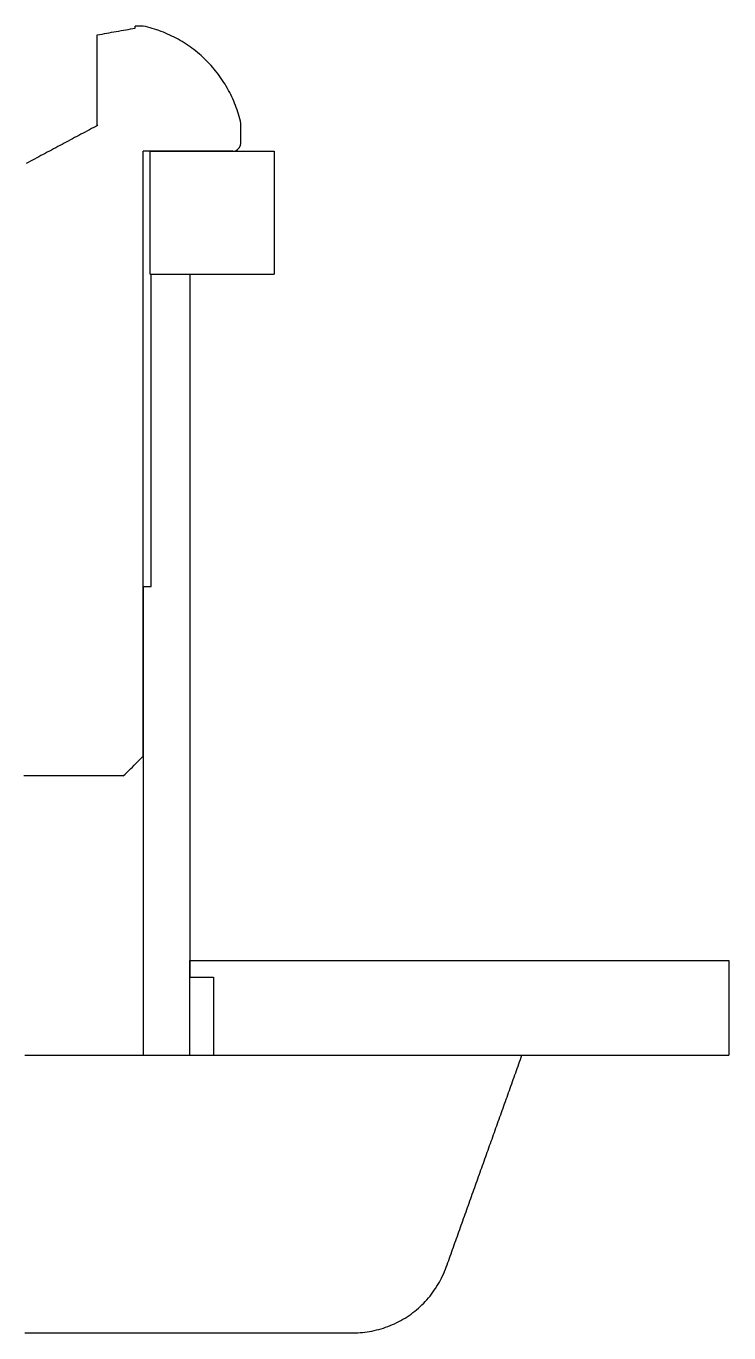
# Model space of a CAD drawing. Header units: millimetres. Extents: x -56 to 126, y -4 to 13.
# Drawn here: x 81.8 to 90.8, y -3.56 to 13.17 of the extents above; entities that cross this region are included whole.
import ezdxf

# ---------------------------------------------------------------- set-up
doc = ezdxf.new("R2010")
doc.units = ezdxf.units.MM
for name, color, linetype in [('FOOT_175_SOLID_0', 7, 'Continuous'), ('FOOT_175_SOLID_151', 7, 'Continuous'), ('FOOT_175_SOLID_175', 7, 'Continuous'), ('FOOT_175_SOLID_5', 7, 'Continuous'), ('FOOT_175_SOLID_9', 7, 'Continuous')]:
    doc.layers.add(name, color=color, linetype=linetype)

msp = doc.modelspace()

# ---------------------------------------------------------------- linework, layer by layer
at = {"layer": 'FOOT_175_SOLID_0'}
for points in [[(83.895, 0), (83.895, 0.03), (83.895, 0.06), (83.895, 0.091), (83.895, 0.121), (83.895, 0.151), (83.895, 0.181), (83.895, 0.212), (83.895, 0.242), (83.895, 0.272), (83.895, 0.302), (83.895, 0.333), (83.895, 0.363), (83.895, 0.393), (83.895, 0.423), (83.895, 0.454), (83.895, 0.484), (83.895, 0.514), (83.895, 0.544), (83.895, 0.575), (83.895, 0.605), (83.895, 0.635), (83.895, 0.665), (83.895, 0.696), (83.895, 0.726), (83.895, 0.756), (83.895, 0.786), (83.895, 0.817), (83.895, 0.847), (83.895, 0.877), (83.895, 0.907), (83.895, 0.938), (83.895, 0.968), (83.895, 0.998), (83.895, 1.028), (83.895, 1.059), (83.895, 1.089), (83.895, 1.119), (83.895, 1.149), (83.895, 1.18), (83.895, 1.21)], [(83.895, 1.21), (83.925, 1.21), (83.955, 1.21), (83.985, 1.21), (84.015, 1.21), (84.045, 1.21), (84.075, 1.21), (84.105, 1.21), (84.135, 1.21), (84.165, 1.21), (84.195, 1.21), (84.225, 1.21), (84.255, 1.21), (84.285, 1.21), (84.315, 1.21), (84.345, 1.21), (84.375, 1.21), (84.405, 1.21), (84.435, 1.21), (84.465, 1.21), (84.495, 1.21), (84.525, 1.21), (84.555, 1.21), (84.585, 1.21), (84.615, 1.21), (84.645, 1.21), (84.676, 1.21), (84.706, 1.21), (84.736, 1.21), (84.766, 1.21), (84.796, 1.21), (84.826, 1.21), (84.856, 1.21), (84.886, 1.21), (84.916, 1.21), (84.946, 1.21), (84.976, 1.21), (85.006, 1.21), (85.036, 1.21), (85.066, 1.21), (85.096, 1.21), (85.126, 1.21), (85.156, 1.21), (85.186, 1.21), (85.216, 1.21), (85.246, 1.21), (85.276, 1.21), (85.306, 1.21), (85.336, 1.21), (85.366, 1.21), (85.396, 1.21), (85.426, 1.21), (85.456, 1.21), (85.486, 1.21), (85.516, 1.21), (85.546, 1.21), (85.576, 1.21), (85.606, 1.21), (85.636, 1.21), (85.666, 1.21), (85.696, 1.21), (85.726, 1.21), (85.756, 1.21), (85.786, 1.21), (85.816, 1.21), (85.846, 1.21), (85.876, 1.21), (85.906, 1.21), (85.936, 1.21), (85.966, 1.21), (85.996, 1.21), (86.026, 1.21), (86.056, 1.21), (86.086, 1.21), (86.116, 1.21), (86.146, 1.21), (86.176, 1.21), (86.207, 1.21), (86.237, 1.21), (86.267, 1.21), (86.297, 1.21), (86.327, 1.21), (86.357, 1.21), (86.387, 1.21), (86.417, 1.21), (86.447, 1.21), (86.477, 1.21), (86.507, 1.21), (86.537, 1.21), (86.567, 1.21), (86.597, 1.21), (86.627, 1.21), (86.657, 1.21), (86.687, 1.21), (86.717, 1.21), (86.747, 1.21), (86.777, 1.21), (86.807, 1.21), (86.837, 1.21), (86.867, 1.21), (86.897, 1.21), (86.927, 1.21), (86.957, 1.21), (86.987, 1.21), (87.017, 1.21), (87.047, 1.21), (87.077, 1.21), (87.107, 1.21), (87.137, 1.21), (87.167, 1.21), (87.197, 1.21), (87.227, 1.21), (87.257, 1.21), (87.287, 1.21), (87.317, 1.21), (87.347, 1.21), (87.377, 1.21), (87.407, 1.21), (87.437, 1.21), (87.467, 1.21), (87.497, 1.21), (87.527, 1.21), (87.557, 1.21), (87.587, 1.21), (87.617, 1.21), (87.647, 1.21), (87.677, 1.21), (87.707, 1.21), (87.738, 1.21), (87.768, 1.21), (87.798, 1.21), (87.828, 1.21), (87.858, 1.21), (87.888, 1.21), (87.918, 1.21), (87.948, 1.21), (87.978, 1.21), (88.008, 1.21), (88.038, 1.21), (88.068, 1.21), (88.098, 1.21), (88.128, 1.21), (88.158, 1.21), (88.188, 1.21), (88.218, 1.21), (88.248, 1.21), (88.278, 1.21), (88.308, 1.21), (88.338, 1.21), (88.368, 1.21), (88.398, 1.21), (88.428, 1.21), (88.458, 1.21), (88.488, 1.21), (88.518, 1.21), (88.548, 1.21), (88.578, 1.21), (88.608, 1.21), (88.638, 1.21), (88.668, 1.21), (88.698, 1.21), (88.728, 1.21), (88.758, 1.21), (88.788, 1.21), (88.818, 1.21), (88.848, 1.21), (88.878, 1.21), (88.908, 1.21), (88.938, 1.21), (88.968, 1.21), (88.998, 1.21), (89.028, 1.21), (89.058, 1.21), (89.088, 1.21), (89.118, 1.21), (89.148, 1.21), (89.178, 1.21), (89.208, 1.21), (89.238, 1.21), (89.269, 1.21), (89.299, 1.21), (89.329, 1.21), (89.359, 1.21), (89.389, 1.21), (89.419, 1.21), (89.449, 1.21), (89.479, 1.21), (89.509, 1.21), (89.539, 1.21), (89.569, 1.21), (89.599, 1.21), (89.629, 1.21), (89.659, 1.21), (89.689, 1.21), (89.719, 1.21), (89.749, 1.21), (89.779, 1.21), (89.809, 1.21), (89.839, 1.21), (89.869, 1.21), (89.899, 1.21), (89.929, 1.21), (89.959, 1.21), (89.989, 1.21), (90.019, 1.21), (90.049, 1.21), (90.079, 1.21), (90.109, 1.21), (90.139, 1.21), (90.169, 1.21), (90.199, 1.21), (90.229, 1.21), (90.259, 1.21), (90.289, 1.21), (90.319, 1.21), (90.349, 1.21), (90.379, 1.21), (90.409, 1.21), (90.439, 1.21), (90.469, 1.21), (90.499, 1.21), (90.529, 1.21), (90.559, 1.21), (90.589, 1.21), (90.619, 1.21), (90.649, 1.21), (90.679, 1.21), (90.709, 1.21), (90.739, 1.21), (90.769, 1.21), (90.799, 1.21)], [(90.799, 1.21), (90.799, 1.18), (90.799, 1.149), (90.799, 1.119), (90.799, 1.089), (90.799, 1.059), (90.799, 1.028), (90.799, 0.998), (90.799, 0.968), (90.799, 0.938), (90.799, 0.907), (90.799, 0.877), (90.799, 0.847), (90.799, 0.817), (90.799, 0.786), (90.799, 0.756), (90.799, 0.726), (90.799, 0.696), (90.799, 0.665), (90.799, 0.635), (90.799, 0.605), (90.799, 0.575), (90.799, 0.544), (90.799, 0.514), (90.799, 0.484), (90.799, 0.454), (90.799, 0.423), (90.799, 0.393), (90.799, 0.363), (90.799, 0.333), (90.799, 0.302), (90.799, 0.272), (90.799, 0.242), (90.799, 0.212), (90.799, 0.181), (90.799, 0.151), (90.799, 0.121), (90.799, 0.091), (90.799, 0.06), (90.799, 0.03), (90.799, 0)], [(83.895, 0), (83.925, 0), (83.955, 0), (83.985, 0), (84.015, 0), (84.045, 0), (84.075, 0), (84.105, 0), (84.135, 0), (84.165, 0), (84.195, 0), (84.225, 0), (84.255, 0), (84.285, 0), (84.315, 0), (84.345, 0), (84.375, 0), (84.405, 0), (84.435, 0), (84.465, 0), (84.495, 0), (84.525, 0), (84.555, 0), (84.585, 0), (84.615, 0), (84.645, 0), (84.676, 0), (84.706, 0), (84.736, 0), (84.766, 0), (84.796, 0), (84.826, 0), (84.856, 0), (84.886, 0), (84.916, 0), (84.946, 0), (84.976, 0), (85.006, 0), (85.036, 0), (85.066, 0), (85.096, 0), (85.126, 0), (85.156, 0), (85.186, 0), (85.216, 0), (85.246, 0), (85.276, 0), (85.306, 0), (85.336, 0), (85.366, 0), (85.396, 0), (85.426, 0), (85.456, 0), (85.486, 0), (85.516, 0), (85.546, 0), (85.576, 0), (85.606, 0), (85.636, 0), (85.666, 0), (85.696, 0), (85.726, 0), (85.756, 0), (85.786, 0), (85.816, 0), (85.846, 0), (85.876, 0), (85.906, 0), (85.936, 0), (85.966, 0), (85.996, 0), (86.026, 0), (86.056, 0), (86.086, 0), (86.116, 0), (86.146, 0), (86.176, 0), (86.207, 0), (86.237, 0), (86.267, 0), (86.297, 0), (86.327, 0), (86.357, 0), (86.387, 0), (86.417, 0), (86.447, 0), (86.477, 0), (86.507, 0), (86.537, 0), (86.567, 0), (86.597, 0), (86.627, 0), (86.657, 0), (86.687, 0), (86.717, 0), (86.747, 0), (86.777, 0), (86.807, 0), (86.837, 0), (86.867, 0), (86.897, 0), (86.927, 0), (86.957, 0), (86.987, 0), (87.017, 0), (87.047, 0), (87.077, 0), (87.107, 0), (87.137, 0), (87.167, 0), (87.197, 0), (87.227, 0), (87.257, 0), (87.287, 0), (87.317, 0), (87.347, 0), (87.377, 0), (87.407, 0), (87.437, 0), (87.467, 0), (87.497, 0), (87.527, 0), (87.557, 0), (87.587, 0), (87.617, 0), (87.647, 0), (87.677, 0), (87.707, 0), (87.738, 0), (87.768, 0), (87.798, 0), (87.828, 0), (87.858, 0), (87.888, 0), (87.918, 0), (87.948, 0), (87.978, 0), (88.008, 0), (88.038, 0), (88.068, 0), (88.098, 0), (88.128, 0), (88.158, 0), (88.188, 0), (88.218, 0), (88.248, 0), (88.278, 0), (88.308, 0), (88.338, 0), (88.368, 0), (88.398, 0), (88.428, 0), (88.458, 0), (88.488, 0), (88.518, 0), (88.548, 0), (88.578, 0), (88.608, 0), (88.638, 0), (88.668, 0), (88.698, 0), (88.728, 0), (88.758, 0), (88.788, 0), (88.818, 0), (88.848, 0), (88.878, 0), (88.908, 0), (88.938, 0), (88.968, 0), (88.998, 0), (89.028, 0), (89.058, 0), (89.088, 0), (89.118, 0), (89.148, 0), (89.178, 0), (89.208, 0), (89.238, 0), (89.269, 0), (89.299, 0), (89.329, 0), (89.359, 0), (89.389, 0), (89.419, 0), (89.449, 0), (89.479, 0), (89.509, 0), (89.539, 0), (89.569, 0), (89.599, 0), (89.629, 0), (89.659, 0), (89.689, 0), (89.719, 0), (89.749, 0), (89.779, 0), (89.809, 0), (89.839, 0), (89.869, 0), (89.899, 0), (89.929, 0), (89.959, 0), (89.989, 0), (90.019, 0), (90.049, 0), (90.079, 0), (90.109, 0), (90.139, 0), (90.169, 0), (90.199, 0), (90.229, 0), (90.259, 0), (90.289, 0), (90.319, 0), (90.349, 0), (90.379, 0), (90.409, 0), (90.439, 0), (90.469, 0), (90.499, 0), (90.529, 0), (90.559, 0), (90.589, 0), (90.619, 0), (90.649, 0), (90.679, 0), (90.709, 0), (90.739, 0), (90.769, 0), (90.799, 0)]]:
    msp.add_lwpolyline(points, dxfattribs=at)
at = {"layer": 'FOOT_175_SOLID_151'}
for points in [[(82.711, 13.064), (82.742, 13.069), (82.772, 13.074), (82.802, 13.08), (82.833, 13.085), (82.863, 13.091), (82.893, 13.096), (82.924, 13.101), (82.954, 13.107), (82.984, 13.112), (83.015, 13.117), (83.045, 13.123), (83.075, 13.128), (83.106, 13.133), (83.136, 13.139), (83.166, 13.144), (83.196, 13.149)], [(82.711, 11.905), (82.711, 11.935), (82.711, 11.966), (82.711, 11.996), (82.711, 12.027), (82.711, 12.057), (82.711, 12.088), (82.711, 12.118), (82.711, 12.149), (82.711, 12.179), (82.711, 12.21), (82.711, 12.24), (82.711, 12.271), (82.711, 12.301), (82.711, 12.332), (82.711, 12.362), (82.711, 12.393), (82.711, 12.423), (82.711, 12.454), (82.711, 12.484), (82.711, 12.515), (82.711, 12.545), (82.711, 12.576), (82.711, 12.606), (82.711, 12.637), (82.711, 12.667), (82.711, 12.698), (82.711, 12.728), (82.711, 12.759), (82.711, 12.789), (82.711, 12.82), (82.711, 12.85), (82.711, 12.881), (82.711, 12.911), (82.711, 12.942), (82.711, 12.972), (82.711, 13.003), (82.711, 13.033), (82.711, 13.064)], [(83.196, 13.149), (83.196, 13.175)], [(83.298, 13.175), (83.264, 13.175), (83.23, 13.175), (83.196, 13.175)], [(84.549, 11.93), (84.543, 11.96), (84.535, 11.989), (84.527, 12.018), (84.519, 12.047), (84.51, 12.075), (84.501, 12.104), (84.491, 12.132), (84.48, 12.16), (84.469, 12.188), (84.458, 12.216), (84.446, 12.244), (84.433, 12.271), (84.42, 12.298), (84.407, 12.325), (84.393, 12.352), (84.378, 12.378), (84.363, 12.404), (84.348, 12.43), (84.332, 12.455), (84.315, 12.48), (84.298, 12.505), (84.281, 12.53), (84.263, 12.554), (84.245, 12.578), (84.226, 12.602), (84.207, 12.625), (84.188, 12.648), (84.168, 12.67), (84.148, 12.692), (84.127, 12.714), (84.106, 12.736), (84.084, 12.757), (84.062, 12.777), (84.04, 12.797), (84.018, 12.817), (83.995, 12.837), (83.971, 12.856), (83.948, 12.874), (83.923, 12.892), (83.899, 12.91), (83.874, 12.927), (83.849, 12.944), (83.824, 12.96), (83.799, 12.976), (83.773, 12.991), (83.747, 13.006), (83.72, 13.02), (83.694, 13.034), (83.667, 13.047), (83.639, 13.06), (83.612, 13.073), (83.584, 13.085), (83.557, 13.096), (83.529, 13.107), (83.5, 13.117), (83.472, 13.127), (83.443, 13.136), (83.415, 13.145), (83.386, 13.153), (83.357, 13.161), (83.327, 13.168), (83.298, 13.175)], [(82.719, 11.905), (82.692, 11.89), (82.665, 11.876), (82.638, 11.862), (82.611, 11.847), (82.584, 11.833), (82.557, 11.818), (82.53, 11.804), (82.502, 11.79), (82.475, 11.775), (82.448, 11.761), (82.421, 11.747), (82.394, 11.732), (82.367, 11.718), (82.34, 11.703), (82.313, 11.689), (82.286, 11.675), (82.259, 11.66), (82.232, 11.646), (82.205, 11.632), (82.178, 11.617), (82.151, 11.603), (82.124, 11.588), (82.097, 11.574), (82.07, 11.56), (82.043, 11.545), (82.016, 11.531), (81.989, 11.517), (81.962, 11.502), (81.935, 11.488), (81.908, 11.473), (81.881, 11.459), (81.854, 11.445), (81.827, 11.43), (81.799, 11.416)], [(82.711, 11.905), (82.719, 11.905)], [(84.549, 11.676), (84.549, 11.708), (84.549, 11.74), (84.549, 11.772), (84.549, 11.803), (84.549, 11.835), (84.549, 11.867), (84.549, 11.899), (84.549, 11.93)], [(84.448, 11.575), (84.418, 11.575), (84.387, 11.575), (84.357, 11.575), (84.327, 11.575), (84.297, 11.575), (84.266, 11.575), (84.236, 11.575), (84.206, 11.575), (84.176, 11.575), (84.145, 11.575), (84.115, 11.575), (84.085, 11.575), (84.055, 11.575), (84.024, 11.575), (83.994, 11.575), (83.964, 11.575), (83.934, 11.575), (83.903, 11.575), (83.873, 11.575), (83.843, 11.575), (83.812, 11.575), (83.782, 11.575), (83.752, 11.575), (83.722, 11.575), (83.691, 11.575), (83.661, 11.575), (83.631, 11.575), (83.601, 11.575), (83.57, 11.575), (83.54, 11.575), (83.51, 11.575), (83.48, 11.575), (83.449, 11.575), (83.419, 11.575), (83.389, 11.575), (83.359, 11.575), (83.328, 11.575), (83.298, 11.575)], [(83.298, 3.828), (83.298, 3.858), (83.298, 3.888), (83.298, 3.918), (83.298, 3.948), (83.298, 3.978), (83.298, 4.008), (83.298, 4.038), (83.298, 4.068), (83.298, 4.098), (83.298, 4.128), (83.298, 4.158), (83.298, 4.188), (83.298, 4.218), (83.298, 4.248), (83.298, 4.278), (83.298, 4.308), (83.298, 4.338), (83.298, 4.368), (83.298, 4.398), (83.298, 4.428), (83.298, 4.458), (83.298, 4.488), (83.298, 4.518), (83.298, 4.548), (83.298, 4.578), (83.298, 4.609), (83.298, 4.639), (83.298, 4.669), (83.298, 4.699), (83.298, 4.729), (83.298, 4.759), (83.298, 4.789), (83.298, 4.819), (83.298, 4.849), (83.298, 4.879), (83.298, 4.909), (83.298, 4.939), (83.298, 4.969), (83.298, 4.999), (83.298, 5.029), (83.298, 5.059), (83.298, 5.089), (83.298, 5.119), (83.298, 5.149), (83.298, 5.179), (83.298, 5.209), (83.298, 5.239), (83.298, 5.269), (83.298, 5.299), (83.298, 5.329), (83.298, 5.359), (83.298, 5.389), (83.298, 5.419), (83.298, 5.449), (83.298, 5.479), (83.298, 5.509), (83.298, 5.539), (83.298, 5.569), (83.298, 5.599), (83.298, 5.629), (83.298, 5.659), (83.298, 5.689), (83.298, 5.72), (83.298, 5.75), (83.298, 5.78), (83.298, 5.81), (83.298, 5.84), (83.298, 5.87), (83.298, 5.9), (83.298, 5.93), (83.298, 5.96), (83.298, 5.99), (83.298, 6.02), (83.298, 6.05), (83.298, 6.08), (83.298, 6.11), (83.298, 6.14), (83.298, 6.17), (83.298, 6.2), (83.298, 6.23), (83.298, 6.26), (83.298, 6.29), (83.298, 6.32), (83.298, 6.35), (83.298, 6.38), (83.298, 6.41), (83.298, 6.44), (83.298, 6.47), (83.298, 6.5), (83.298, 6.53), (83.298, 6.56), (83.298, 6.59), (83.298, 6.62), (83.298, 6.65), (83.298, 6.68), (83.298, 6.71), (83.298, 6.74), (83.298, 6.77), (83.298, 6.8), (83.298, 6.831), (83.298, 6.861), (83.298, 6.891), (83.298, 6.921), (83.298, 6.951), (83.298, 6.981), (83.298, 7.011), (83.298, 7.041), (83.298, 7.071), (83.298, 7.101), (83.298, 7.131), (83.298, 7.161), (83.298, 7.191), (83.298, 7.221), (83.298, 7.251), (83.298, 7.281), (83.298, 7.311), (83.298, 7.341), (83.298, 7.371), (83.298, 7.401), (83.298, 7.431), (83.298, 7.461), (83.298, 7.491), (83.298, 7.521), (83.298, 7.551), (83.298, 7.581), (83.298, 7.611), (83.298, 7.641), (83.298, 7.671), (83.298, 7.701), (83.298, 7.731), (83.298, 7.761), (83.298, 7.791), (83.298, 7.821), (83.298, 7.851), (83.298, 7.881), (83.298, 7.911), (83.298, 7.942), (83.298, 7.972), (83.298, 8.002), (83.298, 8.032), (83.298, 8.062), (83.298, 8.092), (83.298, 8.122), (83.298, 8.152), (83.298, 8.182), (83.298, 8.212), (83.298, 8.242), (83.298, 8.272), (83.298, 8.302), (83.298, 8.332), (83.298, 8.362), (83.298, 8.392), (83.298, 8.422), (83.298, 8.452), (83.298, 8.482), (83.298, 8.512), (83.298, 8.542), (83.298, 8.572), (83.298, 8.602), (83.298, 8.632), (83.298, 8.662), (83.298, 8.692), (83.298, 8.722), (83.298, 8.752), (83.298, 8.782), (83.298, 8.812), (83.298, 8.842), (83.298, 8.872), (83.298, 8.902), (83.298, 8.932), (83.298, 8.962), (83.298, 8.992), (83.298, 9.022), (83.298, 9.053), (83.298, 9.083), (83.298, 9.113), (83.298, 9.143), (83.298, 9.173), (83.298, 9.203), (83.298, 9.233), (83.298, 9.263), (83.298, 9.293), (83.298, 9.323), (83.298, 9.353), (83.298, 9.383), (83.298, 9.413), (83.298, 9.443), (83.298, 9.473), (83.298, 9.503), (83.298, 9.533), (83.298, 9.563), (83.298, 9.593), (83.298, 9.623), (83.298, 9.653), (83.298, 9.683), (83.298, 9.713), (83.298, 9.743), (83.298, 9.773), (83.298, 9.803), (83.298, 9.833), (83.298, 9.863), (83.298, 9.893), (83.298, 9.923), (83.298, 9.953), (83.298, 9.983), (83.298, 10.013), (83.298, 10.043), (83.298, 10.073), (83.298, 10.103), (83.298, 10.133), (83.298, 10.164), (83.298, 10.194), (83.298, 10.224), (83.298, 10.254), (83.298, 10.284), (83.298, 10.314), (83.298, 10.344), (83.298, 10.374), (83.298, 10.404), (83.298, 10.434), (83.298, 10.464), (83.298, 10.494), (83.298, 10.524), (83.298, 10.554), (83.298, 10.584), (83.298, 10.614), (83.298, 10.644), (83.298, 10.674), (83.298, 10.704), (83.298, 10.734), (83.298, 10.764), (83.298, 10.794), (83.298, 10.824), (83.298, 10.854), (83.298, 10.884), (83.298, 10.914), (83.298, 10.944), (83.298, 10.974), (83.298, 11.004), (83.298, 11.034), (83.298, 11.064), (83.298, 11.094), (83.298, 11.124), (83.298, 11.154), (83.298, 11.184), (83.298, 11.214), (83.298, 11.245), (83.298, 11.275), (83.298, 11.305), (83.298, 11.335), (83.298, 11.365), (83.298, 11.395), (83.298, 11.425), (83.298, 11.455), (83.298, 11.485), (83.298, 11.515), (83.298, 11.545), (83.298, 11.575)], [(84.448, 11.575), (84.479, 11.58), (84.508, 11.594), (84.53, 11.617), (84.545, 11.645), (84.549, 11.676)], [(83.044, 3.574), (83.067, 3.597), (83.09, 3.62), (83.113, 3.643), (83.136, 3.666), (83.16, 3.689), (83.183, 3.712), (83.206, 3.735), (83.229, 3.759), (83.252, 3.782), (83.275, 3.805), (83.298, 3.828)], [(83.044, 3.574), (83.014, 3.574), (82.983, 3.574), (82.953, 3.574), (82.923, 3.574), (82.892, 3.574), (82.862, 3.574), (82.832, 3.574), (82.801, 3.574), (82.771, 3.574), (82.741, 3.574), (82.71, 3.574), (82.68, 3.574), (82.649, 3.574), (82.619, 3.574), (82.589, 3.574), (82.558, 3.574), (82.528, 3.574), (82.498, 3.574), (82.467, 3.574), (82.437, 3.574), (82.407, 3.574), (82.376, 3.574), (82.346, 3.574), (82.316, 3.574), (82.285, 3.574), (82.255, 3.574), (82.224, 3.574), (82.194, 3.574), (82.164, 3.574), (82.133, 3.574), (82.103, 3.574), (82.073, 3.574), (82.042, 3.574), (82.012, 3.574), (81.982, 3.574), (81.951, 3.574), (81.921, 3.574), (81.891, 3.574), (81.86, 3.574), (81.83, 3.574), (81.799, 3.574), (81.769, 3.574)]]:
    msp.add_lwpolyline(points, dxfattribs=at)
at = {"layer": 'FOOT_175_SOLID_175'}
for points in [[(81.784, 0), (81.815, 0), (81.845, 0), (81.875, 0), (81.905, 0), (81.935, 0), (81.965, 0), (81.995, 0), (82.025, 0), (82.055, 0), (82.085, 0), (82.115, 0), (82.145, 0), (82.175, 0), (82.205, 0), (82.235, 0), (82.265, 0), (82.295, 0), (82.325, 0), (82.355, 0), (82.385, 0), (82.415, 0), (82.445, 0), (82.475, 0), (82.505, 0), (82.535, 0), (82.565, 0), (82.595, 0), (82.625, 0), (82.655, 0), (82.685, 0), (82.715, 0), (82.745, 0), (82.775, 0), (82.805, 0), (82.835, 0), (82.865, 0), (82.895, 0), (82.925, 0), (82.955, 0), (82.985, 0), (83.015, 0), (83.045, 0), (83.076, 0), (83.106, 0), (83.136, 0), (83.166, 0), (83.196, 0), (83.226, 0), (83.256, 0), (83.286, 0), (83.316, 0), (83.346, 0), (83.376, 0), (83.406, 0), (83.436, 0), (83.466, 0), (83.496, 0), (83.526, 0), (83.556, 0), (83.586, 0), (83.616, 0), (83.646, 0), (83.676, 0), (83.706, 0), (83.736, 0), (83.766, 0), (83.796, 0), (83.826, 0), (83.856, 0), (83.886, 0), (83.916, 0), (83.946, 0), (83.976, 0), (84.006, 0), (84.036, 0), (84.066, 0), (84.096, 0), (84.126, 0), (84.156, 0), (84.186, 0), (84.216, 0), (84.246, 0), (84.276, 0), (84.306, 0), (84.336, 0), (84.367, 0), (84.397, 0), (84.427, 0), (84.457, 0), (84.487, 0), (84.517, 0), (84.547, 0), (84.577, 0), (84.607, 0), (84.637, 0), (84.667, 0), (84.697, 0), (84.727, 0), (84.757, 0), (84.787, 0), (84.817, 0), (84.847, 0), (84.877, 0), (84.907, 0), (84.937, 0), (84.967, 0), (84.997, 0), (85.027, 0), (85.057, 0), (85.087, 0), (85.117, 0), (85.147, 0), (85.177, 0), (85.207, 0), (85.237, 0), (85.267, 0), (85.297, 0), (85.327, 0), (85.357, 0), (85.387, 0), (85.417, 0), (85.447, 0), (85.477, 0), (85.507, 0), (85.537, 0), (85.567, 0), (85.597, 0), (85.628, 0), (85.658, 0), (85.688, 0), (85.718, 0), (85.748, 0), (85.778, 0), (85.808, 0), (85.838, 0), (85.868, 0), (85.898, 0), (85.928, 0), (85.958, 0), (85.988, 0), (86.018, 0), (86.048, 0), (86.078, 0), (86.108, 0), (86.138, 0), (86.168, 0), (86.198, 0), (86.228, 0), (86.258, 0), (86.288, 0), (86.318, 0), (86.348, 0), (86.378, 0), (86.408, 0), (86.438, 0), (86.468, 0), (86.498, 0), (86.528, 0), (86.558, 0), (86.588, 0), (86.618, 0), (86.648, 0), (86.678, 0), (86.708, 0), (86.738, 0), (86.768, 0), (86.798, 0), (86.828, 0), (86.858, 0), (86.889, 0), (86.919, 0), (86.949, 0), (86.979, 0), (87.009, 0), (87.039, 0), (87.069, 0), (87.099, 0), (87.129, 0), (87.159, 0), (87.189, 0), (87.219, 0), (87.249, 0), (87.279, 0), (87.309, 0), (87.339, 0), (87.369, 0), (87.399, 0), (87.429, 0), (87.459, 0), (87.489, 0), (87.519, 0), (87.549, 0), (87.579, 0), (87.609, 0), (87.639, 0), (87.669, 0), (87.699, 0), (87.729, 0), (87.759, 0), (87.789, 0), (87.819, 0), (87.849, 0), (87.879, 0), (87.909, 0), (87.939, 0), (87.969, 0), (87.999, 0), (88.029, 0), (88.059, 0), (88.089, 0), (88.119, 0), (88.149, 0)], [(87.181, -2.713), (87.191, -2.685), (87.201, -2.657), (87.211, -2.628), (87.221, -2.6), (87.231, -2.572), (87.241, -2.544), (87.251, -2.515), (87.261, -2.487), (87.271, -2.459), (87.281, -2.431), (87.292, -2.402), (87.302, -2.374), (87.312, -2.346), (87.322, -2.317), (87.332, -2.289), (87.342, -2.261), (87.352, -2.233), (87.362, -2.204), (87.372, -2.176), (87.382, -2.148), (87.392, -2.12), (87.403, -2.091), (87.413, -2.063), (87.423, -2.035), (87.433, -2.007), (87.443, -1.978), (87.453, -1.95), (87.463, -1.922), (87.473, -1.894), (87.483, -1.865), (87.493, -1.837), (87.504, -1.809), (87.514, -1.781), (87.524, -1.752), (87.534, -1.724), (87.544, -1.696), (87.554, -1.667), (87.564, -1.639), (87.574, -1.611), (87.584, -1.583), (87.594, -1.554), (87.604, -1.526), (87.615, -1.498), (87.625, -1.47), (87.635, -1.441), (87.645, -1.413), (87.655, -1.385), (87.665, -1.357), (87.675, -1.328), (87.685, -1.3), (87.695, -1.272), (87.705, -1.244), (87.715, -1.215), (87.726, -1.187), (87.736, -1.159), (87.746, -1.13), (87.756, -1.102), (87.766, -1.074), (87.776, -1.046), (87.786, -1.017), (87.796, -0.989), (87.806, -0.961), (87.816, -0.933), (87.827, -0.904), (87.837, -0.876), (87.847, -0.848), (87.857, -0.82), (87.867, -0.791), (87.877, -0.763), (87.887, -0.735), (87.897, -0.707), (87.907, -0.678), (87.917, -0.65), (87.927, -0.622), (87.938, -0.594), (87.948, -0.565), (87.958, -0.537), (87.968, -0.509), (87.978, -0.48), (87.988, -0.452), (87.998, -0.424), (88.008, -0.396), (88.018, -0.367), (88.028, -0.339), (88.038, -0.311), (88.049, -0.283), (88.059, -0.254), (88.069, -0.226), (88.079, -0.198), (88.089, -0.17), (88.099, -0.141), (88.109, -0.113), (88.119, -0.085), (88.129, -0.057), (88.139, -0.028), (88.149, 0)], [(85.985, -3.556), (86.015, -3.556), (86.046, -3.555), (86.076, -3.553), (86.107, -3.55), (86.137, -3.547), (86.167, -3.543), (86.198, -3.538), (86.228, -3.533), (86.258, -3.526), (86.287, -3.519), (86.317, -3.512), (86.346, -3.503), (86.376, -3.494), (86.404, -3.485), (86.433, -3.474), (86.462, -3.463), (86.49, -3.451), (86.518, -3.439), (86.545, -3.425), (86.573, -3.412), (86.6, -3.397), (86.626, -3.382), (86.652, -3.366), (86.678, -3.35), (86.704, -3.333), (86.729, -3.315), (86.753, -3.297), (86.777, -3.278), (86.801, -3.259), (86.824, -3.239), (86.847, -3.218), (86.869, -3.197), (86.891, -3.176), (86.912, -3.154), (86.932, -3.131), (86.952, -3.108), (86.972, -3.085), (86.991, -3.061), (87.009, -3.036), (87.027, -3.011), (87.044, -2.986), (87.061, -2.96), (87.077, -2.934), (87.092, -2.908), (87.107, -2.881), (87.121, -2.854), (87.134, -2.826), (87.147, -2.798), (87.159, -2.77), (87.17, -2.742), (87.181, -2.713)], [(81.784, -3.556), (81.815, -3.556), (81.845, -3.556), (81.875, -3.556), (81.905, -3.556), (81.935, -3.556), (81.965, -3.556), (81.995, -3.556), (82.025, -3.556), (82.055, -3.556), (82.085, -3.556), (82.115, -3.556), (82.145, -3.556), (82.175, -3.556), (82.205, -3.556), (82.235, -3.556), (82.265, -3.556), (82.295, -3.556), (82.325, -3.556), (82.355, -3.556), (82.385, -3.556), (82.415, -3.556), (82.445, -3.556), (82.475, -3.556), (82.505, -3.556), (82.535, -3.556), (82.565, -3.556), (82.595, -3.556), (82.625, -3.556), (82.655, -3.556), (82.685, -3.556), (82.715, -3.556), (82.745, -3.556), (82.775, -3.556), (82.805, -3.556), (82.835, -3.556), (82.865, -3.556), (82.895, -3.556), (82.925, -3.556), (82.955, -3.556), (82.985, -3.556), (83.015, -3.556), (83.045, -3.556), (83.075, -3.556), (83.105, -3.556), (83.135, -3.556), (83.165, -3.556), (83.195, -3.556), (83.225, -3.556), (83.255, -3.556), (83.285, -3.556), (83.315, -3.556), (83.345, -3.556), (83.375, -3.556), (83.405, -3.556), (83.435, -3.556), (83.465, -3.556), (83.495, -3.556), (83.525, -3.556), (83.555, -3.556), (83.585, -3.556), (83.615, -3.556), (83.645, -3.556), (83.675, -3.556), (83.705, -3.556), (83.735, -3.556), (83.765, -3.556), (83.795, -3.556), (83.825, -3.556), (83.855, -3.556), (83.885, -3.556), (83.915, -3.556), (83.945, -3.556), (83.975, -3.556), (84.005, -3.556), (84.035, -3.556), (84.065, -3.556), (84.095, -3.556), (84.125, -3.556), (84.155, -3.556), (84.185, -3.556), (84.215, -3.556), (84.245, -3.556), (84.275, -3.556), (84.305, -3.556), (84.335, -3.556), (84.365, -3.556), (84.395, -3.556), (84.425, -3.556), (84.455, -3.556), (84.485, -3.556), (84.515, -3.556), (84.545, -3.556), (84.575, -3.556), (84.605, -3.556), (84.635, -3.556), (84.665, -3.556), (84.695, -3.556), (84.725, -3.556), (84.755, -3.556), (84.785, -3.556), (84.815, -3.556), (84.845, -3.556), (84.875, -3.556), (84.905, -3.556), (84.935, -3.556), (84.965, -3.556), (84.995, -3.556), (85.025, -3.556), (85.055, -3.556), (85.085, -3.556), (85.115, -3.556), (85.145, -3.556), (85.175, -3.556), (85.205, -3.556), (85.235, -3.556), (85.265, -3.556), (85.295, -3.556), (85.325, -3.556), (85.355, -3.556), (85.385, -3.556), (85.415, -3.556), (85.445, -3.556), (85.475, -3.556), (85.505, -3.556), (85.535, -3.556), (85.565, -3.556), (85.595, -3.556), (85.625, -3.556), (85.655, -3.556), (85.685, -3.556), (85.715, -3.556), (85.745, -3.556), (85.775, -3.556), (85.805, -3.556), (85.835, -3.556), (85.865, -3.556), (85.895, -3.556), (85.925, -3.556), (85.955, -3.556), (85.985, -3.556)]]:
    msp.add_lwpolyline(points, dxfattribs=at)
at = {"layer": 'FOOT_175_SOLID_5'}
for points in [[(83.4, 6), (83.4, 6.03), (83.4, 6.06), (83.4, 6.09), (83.4, 6.12), (83.4, 6.15), (83.4, 6.18), (83.4, 6.211), (83.4, 6.241), (83.4, 6.271), (83.4, 6.301), (83.4, 6.331), (83.4, 6.361), (83.4, 6.391), (83.4, 6.421), (83.4, 6.451), (83.4, 6.481), (83.4, 6.511), (83.4, 6.541), (83.4, 6.571), (83.4, 6.602), (83.4, 6.632), (83.4, 6.662), (83.4, 6.692), (83.4, 6.722), (83.4, 6.752), (83.4, 6.782), (83.4, 6.812), (83.4, 6.842), (83.4, 6.872), (83.4, 6.902), (83.4, 6.932), (83.4, 6.962), (83.4, 6.992), (83.4, 7.023), (83.4, 7.053), (83.4, 7.083), (83.4, 7.113), (83.4, 7.143), (83.4, 7.173), (83.4, 7.203), (83.4, 7.233), (83.4, 7.263), (83.4, 7.293), (83.4, 7.323), (83.4, 7.353), (83.4, 7.383), (83.4, 7.414), (83.4, 7.444), (83.4, 7.474), (83.4, 7.504), (83.4, 7.534), (83.4, 7.564), (83.4, 7.594), (83.4, 7.624), (83.4, 7.654), (83.4, 7.684), (83.4, 7.714), (83.4, 7.744), (83.4, 7.774), (83.4, 7.805), (83.4, 7.835), (83.4, 7.865), (83.4, 7.895), (83.4, 7.925), (83.4, 7.955), (83.4, 7.985), (83.4, 8.015), (83.4, 8.045), (83.4, 8.075), (83.4, 8.105), (83.4, 8.135), (83.4, 8.165), (83.4, 8.195), (83.4, 8.226), (83.4, 8.256), (83.4, 8.286), (83.4, 8.316), (83.4, 8.346), (83.4, 8.376), (83.4, 8.406), (83.4, 8.436), (83.4, 8.466), (83.4, 8.496), (83.4, 8.526), (83.4, 8.556), (83.4, 8.586), (83.4, 8.617), (83.4, 8.647), (83.4, 8.677), (83.4, 8.707), (83.4, 8.737), (83.4, 8.767), (83.4, 8.797), (83.4, 8.827), (83.4, 8.857), (83.4, 8.887), (83.4, 8.917), (83.4, 8.947), (83.4, 8.977), (83.4, 9.008), (83.4, 9.038), (83.4, 9.068), (83.4, 9.098), (83.4, 9.128), (83.4, 9.158), (83.4, 9.188), (83.4, 9.218), (83.4, 9.248), (83.4, 9.278), (83.4, 9.308), (83.4, 9.338), (83.4, 9.368), (83.4, 9.398), (83.4, 9.429), (83.4, 9.459), (83.4, 9.489), (83.4, 9.519), (83.4, 9.549), (83.4, 9.579), (83.4, 9.609), (83.4, 9.639), (83.4, 9.669), (83.4, 9.699), (83.4, 9.729), (83.4, 9.759), (83.4, 9.789), (83.4, 9.82), (83.4, 9.85), (83.4, 9.88), (83.4, 9.91), (83.4, 9.94), (83.4, 9.97), (83.4, 10)], [(83.4, 10), (83.431, 10), (83.462, 10), (83.493, 10), (83.525, 10), (83.556, 10), (83.587, 10), (83.618, 10), (83.65, 10), (83.681, 10), (83.712, 10), (83.743, 10), (83.775, 10), (83.806, 10), (83.837, 10), (83.868, 10), (83.9, 10)], [(83.9, 1), (83.9, 1.03), (83.9, 1.06), (83.9, 1.09), (83.9, 1.12), (83.9, 1.15), (83.9, 1.18), (83.9, 1.21), (83.9, 1.24), (83.9, 1.27), (83.9, 1.3), (83.9, 1.33), (83.9, 1.36), (83.9, 1.39), (83.9, 1.42), (83.9, 1.45), (83.9, 1.48), (83.9, 1.51), (83.9, 1.54), (83.9, 1.57), (83.9, 1.6), (83.9, 1.63), (83.9, 1.66), (83.9, 1.69), (83.9, 1.72), (83.9, 1.75), (83.9, 1.78), (83.9, 1.81), (83.9, 1.84), (83.9, 1.87), (83.9, 1.9), (83.9, 1.93), (83.9, 1.96), (83.9, 1.99), (83.9, 2.02), (83.9, 2.05), (83.9, 2.08), (83.9, 2.11), (83.9, 2.14), (83.9, 2.17), (83.9, 2.2), (83.9, 2.23), (83.9, 2.26), (83.9, 2.29), (83.9, 2.32), (83.9, 2.35), (83.9, 2.38), (83.9, 2.41), (83.9, 2.44), (83.9, 2.47), (83.9, 2.5), (83.9, 2.53), (83.9, 2.56), (83.9, 2.59), (83.9, 2.62), (83.9, 2.65), (83.9, 2.68), (83.9, 2.71), (83.9, 2.74), (83.9, 2.77), (83.9, 2.8), (83.9, 2.83), (83.9, 2.86), (83.9, 2.89), (83.9, 2.92), (83.9, 2.95), (83.9, 2.98), (83.9, 3.01), (83.9, 3.04), (83.9, 3.07), (83.9, 3.1), (83.9, 3.13), (83.9, 3.16), (83.9, 3.19), (83.9, 3.22), (83.9, 3.25), (83.9, 3.28), (83.9, 3.31), (83.9, 3.34), (83.9, 3.37), (83.9, 3.4), (83.9, 3.43), (83.9, 3.46), (83.9, 3.49), (83.9, 3.52), (83.9, 3.55), (83.9, 3.58), (83.9, 3.61), (83.9, 3.64), (83.9, 3.67), (83.9, 3.7), (83.9, 3.73), (83.9, 3.76), (83.9, 3.79), (83.9, 3.82), (83.9, 3.85), (83.9, 3.88), (83.9, 3.91), (83.9, 3.94), (83.9, 3.97), (83.9, 4), (83.9, 4.03), (83.9, 4.06), (83.9, 4.09), (83.9, 4.12), (83.9, 4.15), (83.9, 4.18), (83.9, 4.21), (83.9, 4.24), (83.9, 4.27), (83.9, 4.3), (83.9, 4.33), (83.9, 4.36), (83.9, 4.39), (83.9, 4.42), (83.9, 4.45), (83.9, 4.48), (83.9, 4.51), (83.9, 4.54), (83.9, 4.57), (83.9, 4.6), (83.9, 4.63), (83.9, 4.66), (83.9, 4.69), (83.9, 4.72), (83.9, 4.75), (83.9, 4.78), (83.9, 4.81), (83.9, 4.84), (83.9, 4.87), (83.9, 4.9), (83.9, 4.93), (83.9, 4.96), (83.9, 4.99), (83.9, 5.02), (83.9, 5.05), (83.9, 5.08), (83.9, 5.11), (83.9, 5.14), (83.9, 5.17), (83.9, 5.2), (83.9, 5.23), (83.9, 5.26), (83.9, 5.29), (83.9, 5.32), (83.9, 5.35), (83.9, 5.38), (83.9, 5.41), (83.9, 5.44), (83.9, 5.47), (83.9, 5.5), (83.9, 5.53), (83.9, 5.56), (83.9, 5.59), (83.9, 5.62), (83.9, 5.65), (83.9, 5.68), (83.9, 5.71), (83.9, 5.74), (83.9, 5.77), (83.9, 5.8), (83.9, 5.83), (83.9, 5.86), (83.9, 5.89), (83.9, 5.92), (83.9, 5.95), (83.9, 5.98), (83.9, 6.01), (83.9, 6.04), (83.9, 6.07), (83.9, 6.1), (83.9, 6.13), (83.9, 6.16), (83.9, 6.19), (83.9, 6.22), (83.9, 6.25), (83.9, 6.28), (83.9, 6.31), (83.9, 6.34), (83.9, 6.37), (83.9, 6.4), (83.9, 6.43), (83.9, 6.46), (83.9, 6.49), (83.9, 6.52), (83.9, 6.55), (83.9, 6.58), (83.9, 6.61), (83.9, 6.64), (83.9, 6.67), (83.9, 6.7), (83.9, 6.73), (83.9, 6.76), (83.9, 6.79), (83.9, 6.82), (83.9, 6.85), (83.9, 6.88), (83.9, 6.91), (83.9, 6.94), (83.9, 6.97), (83.9, 7), (83.9, 7.03), (83.9, 7.06), (83.9, 7.09), (83.9, 7.12), (83.9, 7.15), (83.9, 7.18), (83.9, 7.21), (83.9, 7.24), (83.9, 7.27), (83.9, 7.3), (83.9, 7.33), (83.9, 7.36), (83.9, 7.39), (83.9, 7.42), (83.9, 7.45), (83.9, 7.48), (83.9, 7.51), (83.9, 7.54), (83.9, 7.57), (83.9, 7.6), (83.9, 7.63), (83.9, 7.66), (83.9, 7.69), (83.9, 7.72), (83.9, 7.75), (83.9, 7.78), (83.9, 7.81), (83.9, 7.84), (83.9, 7.87), (83.9, 7.9), (83.9, 7.93), (83.9, 7.96), (83.9, 7.99), (83.9, 8.02), (83.9, 8.05), (83.9, 8.08), (83.9, 8.11), (83.9, 8.14), (83.9, 8.17), (83.9, 8.2), (83.9, 8.23), (83.9, 8.26), (83.9, 8.29), (83.9, 8.32), (83.9, 8.35), (83.9, 8.38), (83.9, 8.41), (83.9, 8.44), (83.9, 8.47), (83.9, 8.5), (83.9, 8.53), (83.9, 8.56), (83.9, 8.59), (83.9, 8.62), (83.9, 8.65), (83.9, 8.68), (83.9, 8.71), (83.9, 8.74), (83.9, 8.77), (83.9, 8.8), (83.9, 8.83), (83.9, 8.86), (83.9, 8.89), (83.9, 8.92), (83.9, 8.95), (83.9, 8.98), (83.9, 9.01), (83.9, 9.04), (83.9, 9.07), (83.9, 9.1), (83.9, 9.13), (83.9, 9.16), (83.9, 9.19), (83.9, 9.22), (83.9, 9.25), (83.9, 9.28), (83.9, 9.31), (83.9, 9.34), (83.9, 9.37), (83.9, 9.4), (83.9, 9.43), (83.9, 9.46), (83.9, 9.49), (83.9, 9.52), (83.9, 9.55), (83.9, 9.58), (83.9, 9.61), (83.9, 9.64), (83.9, 9.67), (83.9, 9.7), (83.9, 9.73), (83.9, 9.76), (83.9, 9.79), (83.9, 9.82), (83.9, 9.85), (83.9, 9.88), (83.9, 9.91), (83.9, 9.94), (83.9, 9.97), (83.9, 10)], [(83.299, 6), (83.299, 5.97), (83.299, 5.94), (83.299, 5.91), (83.299, 5.88), (83.299, 5.85), (83.299, 5.82), (83.299, 5.79), (83.299, 5.76), (83.299, 5.73), (83.299, 5.7), (83.299, 5.67), (83.299, 5.64), (83.299, 5.61), (83.299, 5.58), (83.299, 5.55), (83.299, 5.52), (83.299, 5.49), (83.299, 5.46), (83.299, 5.43), (83.299, 5.4), (83.299, 5.37), (83.299, 5.34), (83.299, 5.31), (83.299, 5.28), (83.299, 5.25), (83.299, 5.22), (83.299, 5.19), (83.299, 5.16), (83.299, 5.13), (83.299, 5.1), (83.299, 5.07), (83.299, 5.04), (83.299, 5.01), (83.299, 4.98), (83.299, 4.95), (83.299, 4.92), (83.299, 4.89), (83.299, 4.86), (83.299, 4.83), (83.299, 4.8), (83.299, 4.77), (83.299, 4.74), (83.299, 4.71), (83.299, 4.68), (83.299, 4.65), (83.299, 4.62), (83.299, 4.59), (83.299, 4.56), (83.299, 4.53), (83.299, 4.5), (83.299, 4.47), (83.299, 4.44), (83.299, 4.41), (83.299, 4.38), (83.299, 4.35), (83.299, 4.32), (83.299, 4.29), (83.299, 4.26), (83.299, 4.23), (83.299, 4.2), (83.299, 4.17), (83.299, 4.14), (83.299, 4.11), (83.299, 4.08), (83.299, 4.05), (83.299, 4.02), (83.299, 3.99), (83.299, 3.96), (83.299, 3.93), (83.299, 3.9), (83.299, 3.87), (83.299, 3.84), (83.299, 3.81), (83.299, 3.78), (83.299, 3.75), (83.299, 3.72), (83.299, 3.69), (83.299, 3.66), (83.299, 3.63), (83.299, 3.6), (83.299, 3.57), (83.299, 3.54), (83.299, 3.51), (83.299, 3.48), (83.299, 3.45), (83.299, 3.42), (83.299, 3.39), (83.299, 3.36), (83.299, 3.33), (83.299, 3.3), (83.299, 3.27), (83.299, 3.24), (83.299, 3.21), (83.299, 3.18), (83.299, 3.15), (83.299, 3.12), (83.299, 3.09), (83.299, 3.06), (83.299, 3.03), (83.299, 3), (83.299, 2.97), (83.299, 2.94), (83.299, 2.91), (83.299, 2.88), (83.299, 2.85), (83.299, 2.82), (83.299, 2.79), (83.299, 2.76), (83.299, 2.73), (83.299, 2.7), (83.299, 2.67), (83.299, 2.64), (83.299, 2.61), (83.299, 2.58), (83.299, 2.55), (83.299, 2.52), (83.299, 2.49), (83.299, 2.46), (83.299, 2.43), (83.299, 2.4), (83.299, 2.37), (83.299, 2.34), (83.299, 2.31), (83.299, 2.28), (83.299, 2.25), (83.299, 2.22), (83.299, 2.19), (83.299, 2.16), (83.299, 2.13), (83.299, 2.1), (83.299, 2.07), (83.299, 2.04), (83.299, 2.01), (83.299, 1.98), (83.299, 1.95), (83.299, 1.92), (83.299, 1.89), (83.299, 1.86), (83.299, 1.83), (83.299, 1.8), (83.299, 1.77), (83.299, 1.74), (83.299, 1.71), (83.299, 1.68), (83.299, 1.65), (83.299, 1.62), (83.299, 1.59), (83.299, 1.56), (83.299, 1.53), (83.299, 1.5), (83.299, 1.47), (83.299, 1.44), (83.299, 1.41), (83.299, 1.38), (83.299, 1.35), (83.299, 1.32), (83.299, 1.29), (83.299, 1.26), (83.299, 1.23), (83.299, 1.2), (83.299, 1.17), (83.299, 1.14), (83.299, 1.11), (83.299, 1.08), (83.299, 1.05), (83.299, 1.02), (83.299, 0.99), (83.299, 0.96), (83.299, 0.93), (83.299, 0.9), (83.299, 0.87), (83.299, 0.84), (83.299, 0.81), (83.299, 0.78), (83.299, 0.75), (83.299, 0.72), (83.299, 0.69), (83.299, 0.66), (83.299, 0.63), (83.299, 0.6), (83.299, 0.57), (83.299, 0.54), (83.299, 0.51), (83.299, 0.48), (83.299, 0.45), (83.299, 0.42), (83.299, 0.39), (83.299, 0.36), (83.299, 0.33), (83.299, 0.3), (83.299, 0.27), (83.299, 0.24), (83.299, 0.21), (83.299, 0.18), (83.299, 0.15), (83.299, 0.12), (83.299, 0.09), (83.299, 0.06), (83.299, 0.03), (83.299, 0)], [(83.299, 6), (83.333, 6), (83.366, 6), (83.4, 6)], [(83.9, 1), (83.933, 1), (83.966, 1), (83.999, 1), (84.033, 1), (84.066, 1), (84.099, 1), (84.133, 1), (84.166, 1), (84.2, 1)], [(84.2, 1), (84.2, 0.97), (84.2, 0.939), (84.2, 0.909), (84.2, 0.879), (84.2, 0.848), (84.2, 0.818), (84.2, 0.788), (84.2, 0.758), (84.2, 0.727), (84.2, 0.697), (84.2, 0.667), (84.2, 0.636), (84.2, 0.606), (84.2, 0.576), (84.2, 0.545), (84.2, 0.515), (84.2, 0.485), (84.2, 0.455), (84.2, 0.424), (84.2, 0.394), (84.2, 0.364), (84.2, 0.333), (84.2, 0.303), (84.2, 0.273), (84.2, 0.242), (84.2, 0.212), (84.2, 0.182), (84.2, 0.152), (84.2, 0.121), (84.2, 0.091), (84.2, 0.061), (84.2, 0.03), (84.2, 0)], [(83.299, 0), (83.331, 0), (83.362, 0), (83.393, 0), (83.424, 0), (83.455, 0), (83.486, 0), (83.517, 0), (83.548, 0), (83.579, 0), (83.61, 0), (83.641, 0), (83.672, 0), (83.703, 0), (83.734, 0), (83.765, 0), (83.796, 0), (83.827, 0), (83.858, 0), (83.889, 0), (83.92, 0), (83.951, 0), (83.982, 0), (84.013, 0), (84.044, 0), (84.075, 0), (84.106, 0), (84.137, 0), (84.168, 0), (84.2, 0)]]:
    msp.add_lwpolyline(points, dxfattribs=at)
at = {"layer": 'FOOT_175_SOLID_9'}
for points in [[(83.387, 10), (83.387, 10.03), (83.387, 10.061), (83.387, 10.091), (83.387, 10.121), (83.387, 10.151), (83.387, 10.182), (83.387, 10.212), (83.387, 10.242), (83.387, 10.273), (83.387, 10.303), (83.387, 10.333), (83.387, 10.363), (83.387, 10.394), (83.387, 10.424), (83.387, 10.454), (83.387, 10.485), (83.387, 10.515), (83.387, 10.545), (83.387, 10.575), (83.387, 10.606), (83.387, 10.636), (83.387, 10.666), (83.387, 10.697), (83.387, 10.727), (83.387, 10.757), (83.387, 10.787), (83.387, 10.818), (83.387, 10.848), (83.387, 10.878), (83.387, 10.909), (83.387, 10.939), (83.387, 10.969), (83.387, 10.999), (83.387, 11.03), (83.387, 11.06), (83.387, 11.09), (83.387, 11.121), (83.387, 11.151), (83.387, 11.181), (83.387, 11.211), (83.387, 11.242), (83.387, 11.272), (83.387, 11.302), (83.387, 11.333), (83.387, 11.363), (83.387, 11.393), (83.387, 11.423), (83.387, 11.454), (83.387, 11.484), (83.387, 11.514), (83.387, 11.545), (83.387, 11.575)], [(83.387, 11.575), (83.418, 11.575), (83.448, 11.575), (83.479, 11.575), (83.509, 11.575), (83.54, 11.575), (83.57, 11.575), (83.601, 11.575), (83.631, 11.575), (83.662, 11.575), (83.692, 11.575), (83.723, 11.575), (83.753, 11.575), (83.784, 11.575), (83.814, 11.575), (83.845, 11.575), (83.875, 11.575), (83.906, 11.575), (83.937, 11.575), (83.967, 11.575), (83.998, 11.575), (84.028, 11.575), (84.059, 11.575), (84.089, 11.575), (84.12, 11.575), (84.15, 11.575), (84.181, 11.575), (84.211, 11.575), (84.242, 11.575), (84.272, 11.575), (84.303, 11.575), (84.333, 11.575), (84.364, 11.575), (84.394, 11.575), (84.425, 11.575), (84.456, 11.575), (84.486, 11.575), (84.517, 11.575), (84.547, 11.575), (84.578, 11.575), (84.608, 11.575), (84.639, 11.575), (84.669, 11.575), (84.7, 11.575), (84.73, 11.575), (84.761, 11.575), (84.791, 11.575), (84.822, 11.575), (84.852, 11.575), (84.883, 11.575), (84.913, 11.575), (84.944, 11.575), (84.974, 11.575)], [(84.974, 11.575), (84.974, 11.545), (84.974, 11.514), (84.974, 11.484), (84.974, 11.454), (84.974, 11.423), (84.974, 11.393), (84.974, 11.363), (84.974, 11.333), (84.974, 11.302), (84.974, 11.272), (84.974, 11.242), (84.974, 11.211), (84.974, 11.181), (84.974, 11.151), (84.974, 11.121), (84.974, 11.09), (84.974, 11.06), (84.974, 11.03), (84.974, 10.999), (84.974, 10.969), (84.974, 10.939), (84.974, 10.909), (84.974, 10.878), (84.974, 10.848), (84.974, 10.818), (84.974, 10.787), (84.974, 10.757), (84.974, 10.727), (84.974, 10.697), (84.974, 10.666), (84.974, 10.636), (84.974, 10.606), (84.974, 10.575), (84.974, 10.545), (84.974, 10.515), (84.974, 10.485), (84.974, 10.454), (84.974, 10.424), (84.974, 10.394), (84.974, 10.363), (84.974, 10.333), (84.974, 10.303), (84.974, 10.273), (84.974, 10.242), (84.974, 10.212), (84.974, 10.182), (84.974, 10.151), (84.974, 10.121), (84.974, 10.091), (84.974, 10.061), (84.974, 10.03), (84.974, 10)], [(83.387, 10), (83.418, 10), (83.448, 10), (83.479, 10), (83.509, 10), (83.54, 10), (83.57, 10), (83.601, 10), (83.631, 10), (83.662, 10), (83.692, 10), (83.723, 10), (83.753, 10), (83.784, 10), (83.814, 10), (83.845, 10), (83.875, 10), (83.906, 10), (83.937, 10), (83.967, 10), (83.998, 10), (84.028, 10), (84.059, 10), (84.089, 10), (84.12, 10), (84.15, 10), (84.181, 10), (84.211, 10), (84.242, 10), (84.272, 10), (84.303, 10), (84.333, 10), (84.364, 10), (84.394, 10), (84.425, 10), (84.456, 10), (84.486, 10), (84.517, 10), (84.547, 10), (84.578, 10), (84.608, 10), (84.639, 10), (84.669, 10), (84.7, 10), (84.73, 10), (84.761, 10), (84.791, 10), (84.822, 10), (84.852, 10), (84.883, 10), (84.913, 10), (84.944, 10), (84.974, 10)]]:
    msp.add_lwpolyline(points, dxfattribs=at)

doc.saveas('drawing.dxf')
